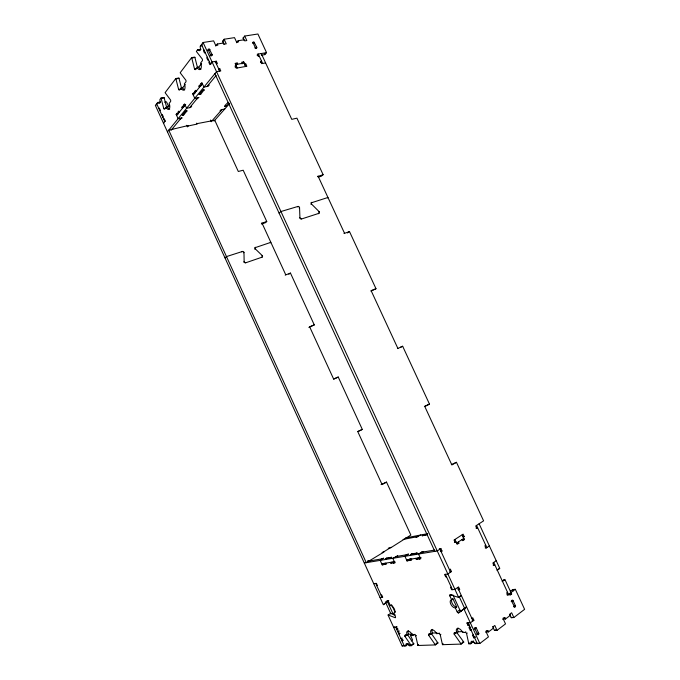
<?xml version="1.0" encoding="UTF-8"?>
<svg xmlns="http://www.w3.org/2000/svg" width="680" height="680" viewBox="0 0 680 680"><rect width="100%" height="100%" fill="white"/><g stroke="black" fill="none" stroke-linecap="round" stroke-linejoin="round"><path stroke-width="1.02" d="M187.025 110.899L185.521 111.206L182.257 115.396L183.727 114.903L187.025 110.899L185.444 111.291M199.189 94.511L200.668 94.299L204.195 89.777L202.666 90.278L199.189 94.511L200.744 94.206M388.79 600.483L383.333 604.715L155.388 105.459L157.59 102.553L160.607 101.966M166.795 107.984L164.144 97.818A1.232 0.603 76.7 0 0 164.016 97.495L160.981 98.073L160.055 99.297A1.232 0.603 76.5 0 0 159.97 100.547A2.465 1.198 76.5 0 1 159.792 103.046A2.465 1.198 76.5 0 1 158.321 102.714A1.224 0.595 76.4 0 0 157.59 102.553M181.466 87.933L179.001 78.328A1.283 0.646 77.5 0 0 178.882 77.987L175.78 78.548L165.112 92.624A1.25 0.62 76.9 0 0 165.274 92.905L170.51 99.917A1.25 0.62 76.7 0 1 170.544 101.584L169.107 103.428A4.139 2.049 76.5 0 1 169.244 108.919A4.139 2.049 76.5 0 1 166.115 107.27L164.704 109.081A1.232 0.603 76.3 0 1 163.778 108.587L161.109 98.404A1.241 0.603 76.6 0 0 160.981 98.073M197.438 67.447L194.922 57.46A1.335 0.689 78.5 0 0 194.794 57.111L191.615 57.63L180.191 72.718A1.3 0.663 77.8 0 0 180.362 73.007L185.835 80.189A1.3 0.663 77.5 0 1 185.852 81.931L184.314 83.903A4.301 2.184 77.3 0 1 184.407 89.658A4.301 2.184 77.3 0 1 181.109 88.026L179.605 89.956A1.283 0.646 77.2 0 1 178.627 89.462L175.899 78.888A1.283 0.646 77.4 0 0 175.78 78.548M200.931 49.249A1.351 0.705 78.8 0 0 200.651 49.427L197.446 49.946L196.358 51.383A1.36 0.705 78.8 0 0 196.529 51.68L202.257 59.049A1.351 0.705 78.5 0 1 202.266 60.868L200.608 62.993A4.479 2.329 78.3 0 1 200.651 69.02A4.479 2.329 78.3 0 1 197.174 67.405L195.559 69.479A1.335 0.689 78.1 0 1 194.531 68.995L191.751 57.987A1.335 0.689 78.4 0 0 191.615 57.63M197.446 49.946A1.36 0.705 78.8 0 1 198.288 50.065A2.728 1.419 78.9 0 0 199.98 50.311A2.728 1.419 78.9 0 0 200.251 47.472A1.369 0.714 78.9 0 1 200.396 46.053L203.09 42.492L213.613 40.868L215.747 45.492L217.863 45.152L217.328 44.005L223.644 43.002L224.171 44.157L226.261 43.826L224.145 39.236L234.506 37.63L236.614 42.177L238.663 41.854L238.144 40.715L244.256 39.755L244.783 40.885L246.806 40.562L244.715 36.048L257.907 34L266.551 52.64L264.826 54.621L261.375 55.216M158.924 108.681L159.367 108.111L160.327 110.228L159.894 110.789M204 50.014L203.464 50.703L204.535 53.023L205.071 52.334M207.714 50.515L208.216 49.87L210.519 54.867A1.02 0.739 43.5 0 0 211.718 55.607A1.02 0.739 43.5 0 0 212.126 54.604L209.338 49.121M209.423 50.124L209.822 49.606M166.115 107.27L167.629 106.972L169.43 104.66M181.109 88.026L182.665 87.737L185.232 84.447M197.174 67.405L198.764 67.133L201.629 63.453M168.666 106.42L169.49 105.162M215.713 46.07L217.328 44.005M161.899 115.192L162.341 114.631L163.302 116.747L162.869 117.3M207.298 57.188L206.762 57.868L207.833 60.188L208.369 59.509M210.112 55.378L212.126 54.604L210.91 56.142M223.966 44.447L222.513 41.302L224.145 39.236M163.752 119.238L164.194 118.685L165.155 120.802L163.404 123.004L164.152 122.85M209.355 61.642L208.819 62.322L209.891 64.651L212.041 61.948L216.316 61.217L217.396 63.546L216.325 63.724M215.237 62.569L216.316 61.217M180.225 119.187L182.163 117.844L178.118 118.685L176.145 114.368L177.072 113.22L177.565 114.299M182.41 108.316L181.908 107.228L182.852 106.054L183.353 107.142M184.153 106.165L183.651 105.069L184.603 103.887L186.618 108.281L190.714 107.457L191.683 106.275L190.663 106.479M196.894 98.897L198.925 97.478L194.786 98.294L192.729 93.814L193.724 92.582L194.242 93.704M195.075 92.675L194.556 91.553L195.559 90.312L196.078 91.434M199.452 87.269L198.934 86.13L199.954 84.872L200.472 86.003M201.331 84.949L200.812 83.81L201.841 82.535L203.932 87.091L208.131 86.3L209.177 85.034L208.123 85.229M176.638 115.447L185.113 104.984M193.248 94.936L202.359 83.674M236.478 42.764L238.144 40.715M244.086 40.341L243.041 38.097L244.715 36.048M167.407 131.784L216.529 71.68L220.787 70.924L219.716 68.587L218.654 68.782M218.628 69.929L219.716 68.587M228.412 102.34C220.685 108.383 226.703 107.534 228.897 103.02M171.071 130.322L181.152 118.056M189.694 107.661L197.888 97.682M207.085 86.504L216.095 75.531M252.577 43.154L253.002 42.653A0.994 0.705 45.6 0 1 254.014 42.015L256.734 47.234A0.977 0.697 45.8 0 1 256.377 48.203A0.977 0.697 45.8 0 1 255.238 47.481L253.002 42.653M235.509 65.008L237.184 63.019L237.72 64.166M253.87 43.171L254.499 42.407M235.059 67.005L236.173 65.679L235.135 65.866L236.198 68.17L246.84 66.266L245.786 63.988L244.757 64.166M187.357 126.888L188.572 125.451L168.742 130.16L366.265 562.683L383.877 552.058L382.109 552.373M254.813 47.983L256.734 47.234L255.561 48.611M242.02 63.869L243.703 61.88L245.811 66.453M244.655 65.305L245.786 63.988M257.142 55.378L258.281 54.052L262.633 63.453M260.44 62.501L261.587 61.191L260.593 61.37L261.639 63.631L265.616 62.917M211.225 121.712L221.944 109.565M214.03 121.108L229.661 103.471M383.512 604.648L387.558 600.976A1.258 0.637 58.2 0 1 388.748 602.021L390.371 605.557A4.199 2.125 58 0 1 394.383 609.085A4.199 2.125 58 0 1 393.771 613.012L395.394 616.556A1.258 0.637 57.8 0 1 395.207 617.729L388.246 615.017M261.46 223.38L266.755 221.51L243.185 170.221L238.306 171.479L214.778 120.258L196.631 123.726M317.569 176.511L323.127 174.692L296.93 118.167L291.754 119.348L261.273 53.541M266.755 221.51L265.183 222.819L261.35 223.992M323.127 174.692L321.207 176.29L318.172 177.14M279.072 213.078L280.933 211.531L297.933 206.448A1.309 1.011 52.3 0 1 299.548 207.519L299.923 217.651L299.447 218.025M241.901 251.923L242.488 251.455A1.181 0.969 50.8 0 1 243.975 252.382L244.145 261.673L243.652 262.055M297.457 206.839L297.933 206.448M243.491 252.773L243.975 252.382M299.072 207.901L299.548 207.519M254.949 247.732L270.852 242.352L270.257 242.82M311.049 202.895L327.955 197.481L327.462 197.863M254.702 249.169L255.187 248.778A1.173 0.944 51.5 0 1 255.544 247.265M310.947 204.34L311.431 203.957A1.292 0.994 52.8 0 1 311.772 202.317M245.149 262.981L262.004 257.193A1.165 0.944 52.3 0 0 262.344 255.68L255.187 248.778M300.942 219.181L318.869 213.35A1.292 0.994 53.5 0 0 319.2 211.709L311.431 203.957M261.851 256.062L262.344 255.68M318.597 212.177L319.2 211.709M458.55 612.952L466.378 607.036L458.55 612.952A1.394 0.756 55.6 0 1 457.156 611.788L455.37 607.92A4.615 2.525 55.9 0 1 450.763 604.095A4.615 2.525 55.9 0 1 451.631 599.777L449.854 595.918A1.385 0.756 56.1 0 1 450.109 594.609L458.388 597.406L461.074 595.51M261.502 257.575L262.004 257.193M318.385 213.724L318.869 213.35M502.392 581.255L504.671 579.505L502.188 581.289M456.637 632.307L463.556 641.767A1.377 0.731 55 0 1 463.752 642.115L461.133 644.079A1.385 0.731 55.1 0 0 460.938 643.731L454.18 634.125A1.377 0.731 55.4 0 1 454.435 632.876L456.883 632.765A4.853 2.584 55.2 0 1 457.827 628.38A4.853 2.584 55.2 0 1 462.672 632.485L465.171 632.358A1.394 0.748 55 0 1 466.573 633.548L468.733 643.476A1.402 0.748 54.7 0 0 468.86 643.824L470.637 643.773A1.402 0.748 54.7 0 0 471.062 642.923A2.822 1.504 54.6 0 1 471.912 641.231A2.822 1.504 54.6 0 1 474.266 642.821A1.411 0.756 54.5 0 0 475.447 643.611L479.85 643.467L488.452 636.905L486.183 631.992L487.917 630.683L488.487 631.907L493.654 627.988L493.094 626.773L494.802 625.472L497.054 630.343L505.521 623.891L503.285 619.055L504.968 617.788L505.521 618.995L510.527 615.196L509.975 613.998L511.632 612.748L513.851 617.534L524.611 609.331L515.338 589.313L512.737 589.577L510.289 591.379M475.447 643.611L476.272 642.983M478.083 642.923L477.258 643.552L467.789 622.99L468.46 622.506M492.66 626.603L494.445 630.471L495.516 629.663M509.677 614.346L511.224 617.703L511.776 617.287M474.266 642.821L474.929 642.319M468.733 643.476L469.396 642.983M468.86 643.824L469.514 643.331M471.062 642.923L473.688 640.934M485.86 631.958L486.863 631.295M502.843 619.004L503.854 618.443M470.637 643.773L473.263 641.784A1.402 0.748 54.6 0 0 473.62 641.597M477.368 634.211L478.694 633.216L477.827 633.259M515.372 605.625L513.485 606.602M473.442 634.737L472.617 635.358L473.748 637.823L474.904 636.956M475.6 637.041L473.748 637.823M460.938 643.731L463.556 641.767M466.573 633.548L467.237 633.054M465.171 632.358L465.834 631.873M469.778 627.274L469.115 627.759L470.254 630.224L471.41 629.365M470.968 626.977L469.115 627.759M454.18 634.125L455.983 632.791M510.969 592.535L515.338 589.313M456.883 632.765L458.201 631.788L463.021 631.55M471.869 618.409L472.753 617.763L473.892 620.228L470.348 622.837L466.947 623.042L468.078 625.506L469.591 624.962M461.133 644.079L442.51 644.683A1.343 0.697 55.7 0 1 442.391 644.351L443.037 643.866M468.078 625.506L468.911 624.894M442.51 644.683L443.164 644.207M502.41 581.213L504.892 579.419L511.649 594.005L510 595.221L509.447 594.031M507.526 592.255L506.693 592.866L507.798 595.246L511.096 592.815L510.229 592.9M466.947 623.042L467.611 622.557M454.435 632.876L455.098 632.4M435.14 644.589L437.725 642.693L431.298 633.446L428.706 635.307L435.14 644.589A1.326 0.68 56 0 1 435.319 644.92L437.912 643.025A1.326 0.68 55.9 0 0 437.725 642.693M442.391 644.351L440.24 634.771L440.895 634.295M428.706 635.307A1.326 0.68 56.3 0 1 428.927 634.117L431.205 634.006A4.658 2.414 56.2 0 1 432.021 629.774A4.658 2.414 56.2 0 1 436.585 633.743L439.569 633.156M431.205 634.006L432.505 633.063L436.993 632.842M435.319 644.92L417.979 645.481A1.292 0.654 56.6 0 1 417.86 645.159L418.498 644.7M417.979 645.481L418.616 645.023M395.165 614.958L390.813 613.284L388.025 614.992L402.186 646L405.764 645.881A1.266 0.629 57 0 0 406.087 645.116A2.542 1.266 56.9 0 1 406.733 643.577A2.542 1.266 56.9 0 1 408.756 645.023A1.275 0.637 56.9 0 0 409.768 645.754L411.273 645.702L413.822 643.866A1.275 0.637 56.8 0 0 413.652 643.552L407.515 634.61M428.927 634.117L429.904 633.412M466.599 606.968L463.921 608.889L479.85 643.467M408.756 645.023L409.394 644.572M409.768 645.754L410.567 645.184M457.156 611.788L459.816 609.884A1.385 0.756 55.5 0 0 461.21 611.031M411.273 645.702A1.275 0.637 56.8 0 0 411.094 645.38L413.652 643.552M405.05 645.388L404.286 645.932L395.802 627.368L396.449 626.926M411.273 640.942L412.573 640.008L410.55 635.587L412.225 634.398L412.734 635.502L413.67 634.831M406.087 645.116L408.153 643.637M405.764 645.881L408.119 644.071M411.094 645.38L404.957 636.42A1.275 0.637 57.1 0 1 405.152 635.264L407.277 635.163A4.488 2.261 57 0 1 407.983 631.082A4.488 2.261 57 0 1 412.301 634.916L415.115 634.355M417.86 645.159L415.718 635.919L416.364 635.46M455.37 607.92L456.705 606.968L452.965 598.842L451.631 599.777M402.186 646L402.951 645.456M402.866 640.05L401.905 640.73L403.24 640.254M410.38 635.052L410.626 635.604L411.57 634.933M285.209 275.102L290.453 273.079L314.279 324.912L308.839 327.411M344.003 233.554L349.486 231.549L375.998 288.728L370.966 291.108M400.885 638.503L402.228 638.019M404.957 636.42L407.201 634.84M407.277 635.163L408.561 634.253L412.582 634.049M288.813 274.236L290.453 273.079M347.471 232.959L349.486 231.549M497.029 570.163L499.528 568.404M405.152 635.264L405.798 634.806M461.337 595.535L458.651 597.431L203.09 42.492M497.301 570.18L499.791 568.42L479.111 523.77M449.854 595.918L451.86 594.515M458.771 589.985L459.671 589.356L458.533 586.899L454.945 589.399L451.622 589.755L450.491 587.308L451.316 587.214M398.769 633.862L400.103 633.377M398.871 630.853L397.757 631.635L399.092 631.15M397.46 629.153L396.822 629.595L398.157 629.111M496.221 560.702L492.881 563.023L493.977 565.403L494.81 564.817L493.119 565.046M394.808 626.756L393.737 627.495L397.137 626.884M449.438 569.712L450.338 569.109L451.469 571.557L447.856 574.005L444.567 574.43L445.697 576.887L446.513 576.776M489.37 545.913L486.004 548.182L484.908 545.81L485.75 545.25M390.371 605.557L391.663 604.69M458.354 541.952L458.906 543.15L457.147 544.306L454.912 539.478M462.23 534.735L464.448 539.52L462.706 540.668L462.154 539.461M441.108 551.633L442.008 551.038L440.887 548.59L439.263 548.862M463.344 537.123L464.21 536.554L463.106 534.157L454.036 540.056L455.149 542.47L456.034 541.892L454.393 542.173M456.586 543.108L463.887 538.331M440.887 548.59L437.24 550.953L364.293 563.006M415.803 558.331L416.347 559.521L417.699 558.654M416.347 559.521L419.9 557.974M418.608 557.88L419.161 559.079L421.183 557.77M410.592 558.518L409.25 559.376L409.793 560.558L411.289 560.32L410.754 559.138M406.104 554.837L408.476 554.021L404.906 556.299L407.056 560.983L408.841 559.844M407.056 560.983L411.23 559.028M422.756 552.058L423.657 551.48L422.11 551.735L418.506 554.047L420.699 558.832L419.161 559.079M409.793 560.558L411.808 559.266M415.574 553.894L417.07 553.061L415.574 553.894L410.278 554.718L411.706 553.911L416.865 553.044M410.474 554.744L411.817 553.885M392.929 561.986L393.457 563.134L395.233 562.003M396.882 556.385L397.766 555.823L392.776 558.297L394.893 562.904L393.457 563.134M384.251 563.371L384.769 564.502L386.537 563.388M390.091 558.127L391.595 557.311L385.365 558.909L386.733 558.076L391.416 557.294M381.438 558.96L383.69 558.187L380.162 560.388L382.236 564.902L383.996 563.796M423.555 534.99L422.118 535.746L427.44 534.242M416.899 536.8L416.075 537.31L420.775 534.981M382.364 552.696L391.094 547.289M476.017 528.096L477.666 527.782L476.816 528.335L475.719 525.971L483.599 520.854L456.458 462.306L451.868 464.967L424.787 406.512L429.479 404.107L402.662 346.248L397.596 348.585M451.325 464.576L456.458 462.306M388.246 548.173L390.915 547.689L410.848 535.041L386.512 482.086L382.1 484.568L357.808 431.69L362.304 429.42L338.232 377.026L333.65 379.091L309.629 326.774L314.279 324.912M381.038 484.619L386.512 482.086M424.379 406.411L429.479 404.107M357.74 431.486L362.304 429.42M338.232 377.026L333.693 379.125M400.46 347.301L402.662 346.248M375.998 288.728L371.11 290.632L397.868 348.398M427.414 534.76L422.314 535.763M242.488 251.455L226.474 256.589L224.961 257.839L225.973 257.516M165.469 121.193L164.713 121.355L156.68 103.751L157.301 103.632M224.782 108.97L220.992 109.76L220.014 110.874L220.957 110.678M182.282 115.141L183.804 114.826M224.749 106.386L226.176 106.088M176.145 114.368L178.168 113.951M183.651 105.069L185.7 104.66M181.908 107.228L183.948 106.82M168.92 105.935L168.428 106.037L166.506 101.847L164.679 102.204M163.778 108.587L165.793 108.179M158.321 102.714L160.335 102.323M155.388 105.459L156.009 105.341M192.729 93.814L194.803 93.423M405.51 537.923L427.737 533.647M386.733 558.076L385.33 558.917M194.556 91.553L196.639 91.162M161.109 98.404L164.144 97.818M202.581 90.364L204.153 90.066M403.061 539.435L418.302 536.529M178.627 89.462L181.713 88.893M198.934 86.13L201.288 85.697M200.812 83.81L202.385 83.521M175.899 78.888L179.001 78.328M462.57 536.851L464.21 536.554M237.184 63.019L235.11 63.384L237.235 67.983M243.703 61.88L241.655 62.237L242.182 63.384M235.637 64.532L244.222 63.028M461.983 539.954L464.448 539.52M194.531 68.995L196.903 68.587M211.225 63.835L210.426 63.971L201.501 44.591L202.164 44.489M259.326 56.304L258.324 56.483L257.278 54.221L266.551 52.64M456.45 543.575L458.906 543.15M367.778 560.847L369.75 560.515L370.192 561.485M367.905 561.221L382.806 558.731M395.445 556.623L407.592 554.591M421.209 552.313L434.767 550.052M191.751 57.987L194.922 57.46M440.385 551.302L442.008 551.038M208.275 50.014L209.891 49.751M253.062 42.789L254.566 42.551M198.288 50.065L200.694 49.683M381.718 563.771L394.366 561.756M406.521 559.81L420.155 557.634M485.18 547.885L486.846 547.612L476.569 525.419M382.236 564.902L383.613 564.689L383.095 563.55M384.769 564.502L386.163 564.281L385.645 563.142M222.513 41.302L223.814 41.097M243.041 38.097L243.874 37.961M200.396 46.053L202.002 45.798M449.82 571.778L451.469 571.557M373.736 583.687L376.405 583.338L377.417 585.557L376.745 585.641M381.055 595.068L381.726 594.991L382.738 597.21L380.043 597.508M457.997 589.534L459.671 589.356M511.649 594.005L508.971 594.065M506.897 594.804L508.623 594.635L493.714 562.437M511.343 600.814L513.077 600.669L515.44 605.769L514.462 605.846M511.19 601.638L513.077 600.669A1.011 0.731 79.8 0 0 512.048 600.236A1.011 0.731 79.8 0 0 511.844 601.587L514.641 607.096M513.553 606.747L514.207 606.696M503.225 617.899L504.968 617.788M511.224 617.703L513.851 617.534M472.183 620.338L473.892 620.228M472.362 620.917L473.008 620.874L457.64 587.52M502.911 619.157L505.521 618.995M474.232 628.184L476.323 628.073L478.762 633.369A1.071 0.79 82.3 0 1 477.912 634.669M474.351 629.093L476.323 628.073A1.054 0.782 82.1 0 0 475.235 627.64A1.054 0.782 82.1 0 0 474.997 629.06L477.896 634.78M470.254 630.224L471.104 630.182M486.192 630.768L487.917 630.683M494.445 630.471L497.054 630.343M410.626 635.604L412.734 635.502M485.894 632.034L488.487 631.907M476.986 633.454L477.632 633.42M477.955 633.412L478.762 633.369M476.799 634.398L477.445 634.363M472.617 635.358L473.467 635.324M413.075 643.892L413.822 643.866M436.798 643.059L437.912 643.025M462.562 642.158L463.752 642.115M472.26 641.818L473.263 641.784M264.291 53.456L264.826 54.621M512.737 589.577L513.315 590.818M318.053 176.112L344.505 233.206M215.254 61.395L219.725 71.111M439.977 549.177L450.568 572.169M459.315 596.861L464.967 609.135M214.897 73.678L434.809 551.352M445.383 574.328L452.446 589.67M452.956 594.975L459.816 609.884M417.333 558.085L417.877 559.274M261.953 222.972L285.727 274.737M210.562 120.045L211.038 121.066M408.008 559.581L408.544 560.754M196.715 123.148L197.132 124.057L187.153 126.2L186.737 125.29M391.748 562.173L392.275 563.321L390.855 563.542L390.328 562.394M179.273 112.192L178.772 111.112L177.845 112.259L178.339 113.347M392.088 605.625L395.063 612.136A4.19 2.133 57.9 0 0 395.386 612.068M172.304 128.384L172.728 129.302M386.962 600.635L393.457 614.847M385.365 601.792L390.966 614.074M396.5 627.325L397.511 629.561M398.446 631.601L399.466 633.828M401.582 638.469L402.602 640.704M375.734 583.432L382.067 597.287M414.469 634.814A1.292 0.654 56.8 0 1 415.718 635.919M438.914 633.633A1.343 0.697 56 0 1 440.24 634.771M458.201 631.788A4.845 2.592 55.2 0 1 458.031 627.946M432.505 633.063A4.658 2.422 56.1 0 1 432.293 629.365M408.561 634.253A4.479 2.261 57 0 1 408.315 630.674M456.705 606.968A4.615 2.525 55.8 0 1 452.098 603.152A4.615 2.525 55.8 0 1 452.965 598.842M200.897 69.309A4.471 2.337 78.3 0 1 198.764 67.133M184.705 89.871A4.301 2.184 77.3 0 1 182.665 87.737M169.737 109.097A4.139 2.049 76.5 0 1 167.629 106.972M245.633 262.599A1.181 0.969 51.4 0 1 244.145 261.673M301.537 218.713A1.309 1.02 52.8 0 1 299.923 217.651M515.491 605.752A1.028 0.739 80 0 1 514.658 606.994M208.156 49.861A1.037 0.748 43.3 0 1 209.312 49.198"/></g></svg>
